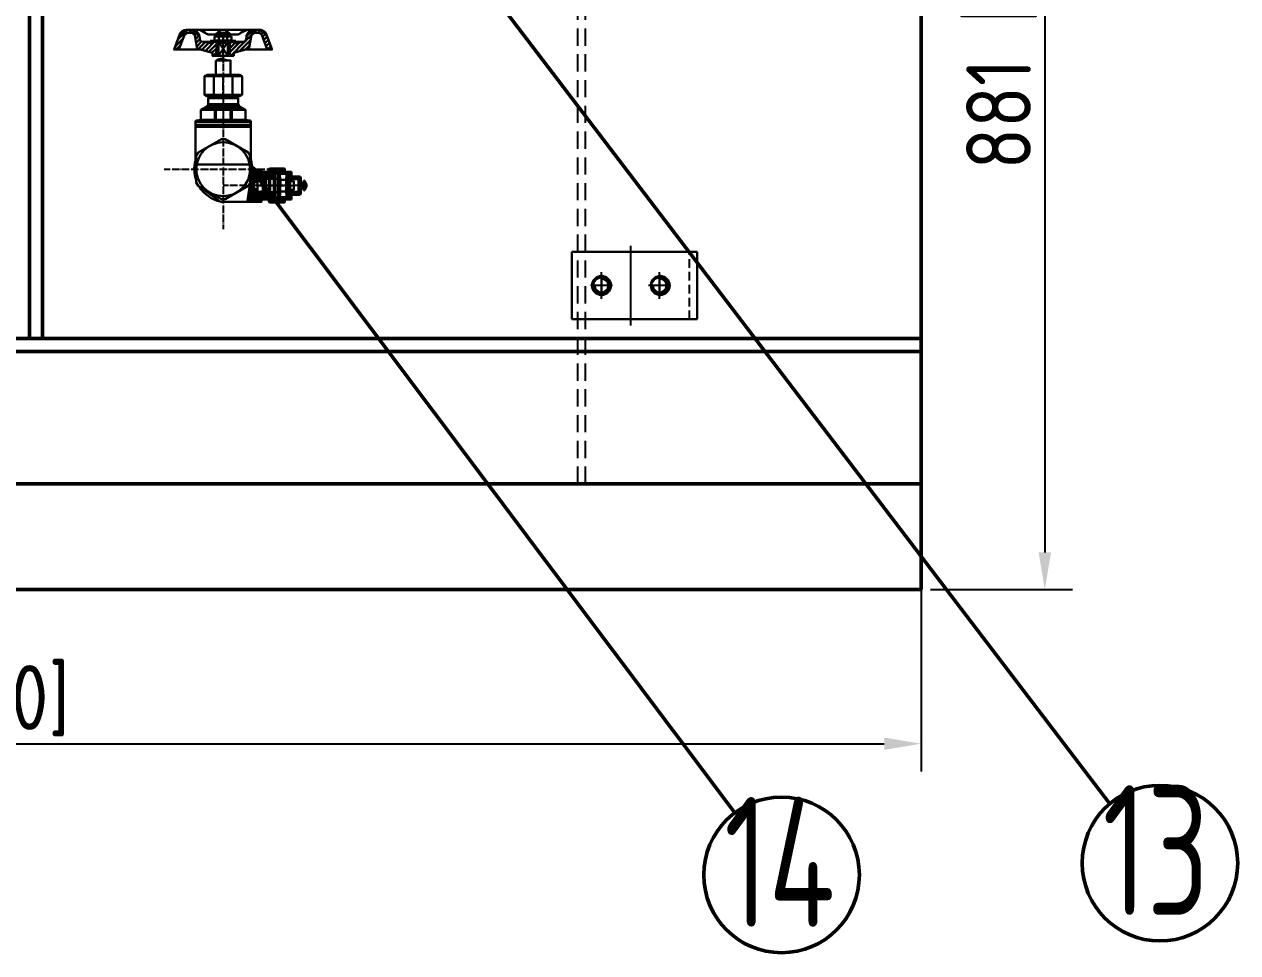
# Model space of a CAD drawing. Header units: millimetres. Extents: x 261789 to 272313, y -191856 to -185409.
# Drawn here: x 264258 to 265176, y -188272 to -187570 of the extents above; entities that cross this region are included whole.
import ezdxf

# ---------------------------------------------------------------- set-up
doc = ezdxf.new("R2010")
doc.units = ezdxf.units.MM
doc.header["$LTSCALE"] = 13
for name, pattern in [('CENTERX2', [101.6, 63.5, -12.7, 12.7, -12.7]), ('DASHED', [0.75, 0.5, -0.25]), ('HIDDEN', [9.525, 6.35, -3.175])]:
    doc.linetypes.add(name, pattern=pattern)
for name, color, linetype in [('1', 4, 'Continuous'), ('2', 3, 'Continuous'), ('4', 2, 'HIDDEN'), ('4虚线层', 6, 'DASHED'), ('粗实线', 4, 'Continuous')]:
    doc.layers.add(name, color=color, linetype=linetype)
doc.layers.add('2细实线', color=3, linetype='Continuous', lineweight=20)
doc.layers.add('标注、文本', color=3, linetype='Continuous', lineweight=25)
doc.styles.add('pdm', font='gbenor.shx', dxfattribs={"width": 0.8, "bigfont": 'gbhzfs.shx'})
doc.styles.get("Standard").update_dxf_attribs({"font": 'gbenor.shx', "bigfont": 'gbcbig.shx'})
doc.dimstyles.new('英寸 1-10', dxfattribs={"dimscale": 14, "dimtxt": 3.5, "dimasz": 2, "dimexe": 1.5, "dimexo": 0.5, "dimgap": 0.5, "dimtad": 1, "dimtoh": 1, "dimdec": 1, "dimdsep": 46, "dimtxsty": 'Standard', "dimcen": 2.5, "dimclrd": 3, "dimclre": 3, "dimclrt": 3, "dimadec": 0, "dimazin": 2, "dimtfac": 1, "dimtdec": 1, "dimtmove": 0, "dimatfit": 2, "dimfxl": 1, "dimarcsym": 0})

# ---------------------------------------------------------------- blocks, each defined once
blk = doc.blocks.new('*D38')
at = {"layer": '2细实线', "color": 3, "linetype": 'ByBlock', "lineweight": -2}
for p, q in [((264936.78, -187924.47), (264936.78, -188135.18)), ((263386.78, -187987.41), (263386.78, -188135.18)), ((263414.78, -188114.18), (264908.78, -188114.18))]:
    blk.add_line(p, q, dxfattribs=at)
at = {"layer": '2细实线', "color": 3, "linetype": 'ByBlock'}
for points in [[(263414.78, -188109.51), (263414.78, -188118.85), (263386.78, -188114.18)], [(264908.78, -188109.51), (264908.78, -188118.85), (264936.78, -188114.18)]]:
    blk.add_solid(points, dxfattribs=at)
at = {"layer": 'Defpoints', "color": 0, "linetype": 'ByBlock'}
for p in [(264936.78, -187917.47), (263386.78, -187980.41), (264936.78, -188114.18)]:
    blk.add_point(p, dxfattribs=at)
at = {"layer": '2细实线', "color": 3, "linetype": 'ByBlock', "insert": (264161.78, -188081.66), "char_height": 49, "attachment_point": 5}
blk.add_mtext('1550 [61.0]', dxfattribs=at)
blk = doc.blocks.new('*D64')
at = {"layer": '2细实线', "color": 3, "linetype": 'ByBlock', "lineweight": -2}
for p, q in [((264704.19, -187116.47), (265051.35, -187116.47)), ((265030.35, -187144.47), (265030.35, -187969.47)), ((264943.78, -187997.47), (265051.35, -187997.47))]:
    blk.add_line(p, q, dxfattribs=at)
at = {"layer": '2细实线', "color": 3, "linetype": 'ByBlock'}
for points in [[(265025.69, -187144.47), (265035.02, -187144.47), (265030.35, -187116.47)], [(265025.69, -187969.47), (265035.02, -187969.47), (265030.35, -187997.47)]]:
    blk.add_solid(points, dxfattribs=at)
at = {"layer": 'Defpoints', "color": 0, "linetype": 'ByBlock'}
for p in [(264697.19, -187116.47), (264936.78, -187997.47), (265030.35, -187997.47)]:
    blk.add_point(p, dxfattribs=at)
at = {"layer": '2细实线', "color": 3, "linetype": 'ByBlock', "insert": (264997.83, -187556.97), "char_height": 49, "attachment_point": 5, "rotation": 90}
blk.add_mtext('881 [34.7]', dxfattribs=at)

msp = doc.modelspace()

# ---------------------------------------------------------------- linework, layer by layer
at = {"layer": '1', "color": 1, "linetype": 'CENTERX2', "lineweight": -3, "ltscale": 0.1}
for p, q in [((264408.463, -187581.614), (264408.463, -187578.518)), ((264408.463, -187578.518), (264408.463, -187584.793)), ((264408.463, -187582.415), (264408.463, -187582.305)), ((264408.463, -187588.773), (264408.463, -187583.134)), ((264408.463, -187585.484), (264408.463, -187585.622)), ((264408.463, -187586.313), (264408.463, -187591.952)), ((264408.463, -187589.603), (264408.463, -187589.464)), ((264408.463, -187595.933), (264408.463, -187590.294)), ((264408.463, -187592.671), (264408.463, -187592.781)), ((264408.463, -187593.473), (264408.463, -187599.112)), ((264408.463, -187593.777), (264408.463, -187598.144)), ((264408.463, -187596.762), (264408.463, -187596.651)), ((264408.463, -187598.835), (264408.463, -187598.946)), ((264408.463, -187599.665), (264408.463, -187605.304)), ((264408.463, -187605.995), (264408.463, -187606.133)), ((264408.463, -187606.824), (264408.463, -187611.192)), ((264408.463, -187612.38), (264408.463, -187607.322)), ((264408.463, -187611.441), (264408.463, -187614.343)), ((264408.463, -187613.21), (264408.463, -187613.071)), ((264408.463, -187619.54), (264408.463, -187613.901)), ((264408.463, -187615.062), (264408.463, -187615.172)), ((264408.463, -187615.863), (264408.463, -187621.53)), ((264408.463, -187620.369), (264408.463, -187620.259)), ((264408.463, -187626.147), (264408.463, -187621.088)), ((264408.463, -187622.221), (264408.463, -187622.332)), ((264408.463, -187623.051), (264408.463, -187628.69)), ((264408.464, -187622.995), (264408.464, -187626.478)), ((264408.463, -187629.381), (264408.463, -187629.519)), ((264408.463, -187630.21), (264408.463, -187635.849)), ((264408.464, -187627.169), (264408.464, -187627.308)), ((264408.464, -187627.999), (264408.464, -187633.638)), ((264408.464, -187634.357), (264408.464, -187634.467)), ((264408.463, -187636.568), (264408.463, -187636.679)), ((264408.463, -187637.37), (264408.463, -187643.037)), ((264408.464, -187635.158), (264408.464, -187640.825)), ((264408.464, -187641.516), (264408.464, -187641.627)), ((264408.464, -187642.345), (264408.464, -187647.985)), ((264408.463, -187643.728), (264408.463, -187643.838)), ((264408.463, -187644.557), (264408.463, -187647.459)), ((264408.464, -187648.676), (264408.464, -187648.814)), ((264408.464, -187649.505), (264408.464, -187655.144)), ((264408.464, -187655.863), (264408.464, -187655.974)), ((264408.464, -187656.665), (264408.464, -187662.331)), ((264408.464, -187663.022), (264408.464, -187663.133)), ((264408.464, -187663.852), (264408.464, -187669.491)), ((264408.464, -187670.182), (264408.464, -187670.32)), ((264408.464, -187671.011), (264408.464, -187676.651)), ((264363.765, -187679.47), (264368.271, -187679.47)), ((264368.962, -187679.47), (264369.072, -187679.47)), ((264369.791, -187679.47), (264375.43, -187679.47)), ((264376.149, -187679.47), (264376.26, -187679.47)), ((264376.951, -187679.47), (264382.59, -187679.47)), ((264383.309, -187679.47), (264383.419, -187679.47)), ((264384.138, -187679.47), (264389.777, -187679.47)), ((264390.468, -187679.47), (264390.579, -187679.47)), ((264391.297, -187679.47), (264396.937, -187679.47)), ((264397.655, -187679.47), (264397.766, -187679.47)), ((264398.457, -187679.47), (264404.096, -187679.47)), ((264404.815, -187679.47), (264404.926, -187679.47)), ((264405.644, -187679.47), (264411.283, -187679.47)), ((264408.464, -187677.369), (264408.464, -187677.48)), ((264408.464, -187678.171), (264408.464, -187683.838)), ((264411.974, -187679.47), (264412.085, -187679.47)), ((264412.804, -187679.47), (264418.443, -187679.47)), ((264419.162, -187679.47), (264419.272, -187679.47)), ((264419.963, -187679.47), (264425.603, -187679.47)), ((264426.321, -187679.47), (264426.432, -187679.47)), ((264427.151, -187679.47), (264432.79, -187679.47)), ((264433.066, -187679.47), (264437.433, -187679.47)), ((264433.481, -187679.47), (264433.591, -187679.47)), ((264434.31, -187679.47), (264439.949, -187679.47)), ((264440.668, -187679.47), (264440.779, -187679.47)), ((264441.47, -187679.47), (264447.109, -187679.47)), ((264447.828, -187679.47), (264447.938, -187679.47)), ((264448.657, -187679.47), (264453.163, -187679.47)), ((264408.464, -187684.529), (264408.464, -187684.639)), ((264408.464, -187685.358), (264408.464, -187690.997)), ((264408.464, -187691.688), (264408.464, -187691.827)), ((264412.085, -187691.827), (264408.464, -187691.827)), ((264408.464, -187692.518), (264408.464, -187698.157)), ((264412.914, -187691.827), (264412.804, -187691.827)), ((264419.272, -187691.827), (264413.633, -187691.827)), ((264420.074, -187691.827), (264419.963, -187691.827)), ((264426.432, -187691.827), (264420.793, -187691.827)), ((264427.261, -187691.827), (264427.123, -187691.827)), ((264433.591, -187691.827), (264427.952, -187691.827)), ((264433.867, -187691.827), (264440.253, -187691.827)), ((264434.421, -187691.827), (264434.31, -187691.827)), ((264440.779, -187691.827), (264435.139, -187691.827)), ((264440.972, -187691.827), (264441.082, -187691.827)), ((264441.58, -187691.827), (264441.47, -187691.827)), ((264445.45, -187691.827), (264441.663, -187691.827)), ((264441.773, -187691.827), (264447.412, -187691.827)), ((264447.938, -187691.827), (264442.299, -187691.827)), ((264446.28, -187691.827), (264446.169, -187691.827)), ((264452.637, -187691.827), (264446.998, -187691.827)), ((264448.131, -187691.827), (264448.242, -187691.827)), ((264448.767, -187691.827), (264448.629, -187691.827)), ((264448.96, -187691.827), (264454.6, -187691.827)), ((264453.107, -187691.827), (264449.458, -187691.827)), ((264453.467, -187691.827), (264453.329, -187691.827)), ((264459.797, -187691.827), (264454.158, -187691.827)), ((264455.291, -187691.827), (264455.429, -187691.827)), ((264456.12, -187691.827), (264462.506, -187691.827)), ((264460.626, -187691.827), (264460.516, -187691.827)), ((264466.957, -187691.827), (264461.317, -187691.827)), ((264467.786, -187691.827), (264467.675, -187691.827)), ((264472.292, -187691.827), (264468.505, -187691.827)), ((264408.464, -187698.876), (264408.464, -187698.986)), ((264408.464, -187699.677), (264408.464, -187705.344)), ((264408.464, -187706.035), (264408.464, -187706.146)), ((264408.464, -187706.864), (264408.464, -187712.504)), ((264436.964, -187700.368), (264436.964, -187703.63)), ((264436.964, -187704.321), (264436.964, -187704.432)), ((264408.464, -187713.195), (264408.464, -187713.333)), ((264408.464, -187714.024), (264408.464, -187719.663)), ((264408.464, -187720.382), (264408.464, -187720.492)), ((264408.464, -187721.211), (264408.464, -187724.694)), ((264716.778, -187737.333), (264716.778, -187797.608)), ((264694.778, -187777.478), (264694.778, -187757.462)), ((264738.778, -187777.478), (264738.778, -187757.462))]:
    msp.add_line(p, q, dxfattribs=at)
at = {"layer": '1'}
for centre in [(264694.778, -187767.47), (264738.778, -187767.47)]:
    msp.add_circle(centre, 6, dxfattribs=at)
at = {"layer": '2'}
for centre in [(264694.778, -187767.47), (264738.778, -187767.47)]:
    msp.add_arc(centre, 5.1, 180, 90, dxfattribs=at)
at = {"layer": '4'}
for p, q in [((264694.778, -187759.17), (264694.778, -187775.77)), ((264738.778, -187759.17), (264738.778, -187775.77)), ((264703.078, -187767.47), (264686.478, -187767.47)), ((264747.078, -187767.47), (264730.478, -187767.47))]:
    msp.add_line(p, q, dxfattribs=at)
at = {"layer": '4虚线层', "ltscale": 2}
for p, q in [((264676.778, -187917.47), (264676.778, -186367.47)), ((264682.778, -187917.47), (264682.778, -186367.47))]:
    msp.add_line(p, q, dxfattribs=at)
at = {"layer": '4虚线层'}
msp.add_line((264761.278, -187792.97), (264761.278, -187741.97), dxfattribs=at)
at = {"layer": '标注、文本', "color": 4, "lineweight": 30}
for p, q in [((264375.375, -187577.716), (264371.283, -187588.939)), ((264381.401, -187573.901), (264374.103, -187581.199)), ((264379.051, -187577.744), (264374.96, -187588.939)), ((264380.793, -187573.901), (264391.297, -187573.901)), ((264381.235, -187576.223), (264384.58, -187576.223)), ((264384.663, -187573.901), (264382.341, -187576.223)), ((264387.344, -187574.509), (264385.464, -187576.389)), ((264389.196, -187575.919), (264386.874, -187578.241)), ((264386.874, -187578.131), (264388.505, -187587.446)), ((264390.33, -187578.048), (264387.372, -187581.006)), ((264390.495, -187578.684), (264391.076, -187581.945)), ((264391.297, -187573.901), (264426.459, -187573.901)), ((264402.52, -187577.384), (264396.826, -187577.384)), ((264401.967, -187579.043), (264401.967, -187581.89)), ((264413.163, -187578.628), (264403.571, -187578.628)), ((264405.975, -187576.223), (264404.814, -187577.357)), ((264404.814, -187577.357), (264411.781, -187577.357)), ((264404.814, -187577.357), (264404.814, -187578.628)), ((264405.174, -187579.043), (264405.174, -187581.89)), ((264405.754, -187576.444), (264405.754, -187578.628)), ((264405.975, -187576.223), (264410.62, -187576.223)), ((264407.026, -187573.901), (264408.325, -187573.901)), ((264407.026, -187573.901), (264409.624, -187573.901)), ((264409.624, -187573.901), (264408.325, -187573.901)), ((264410.62, -187576.223), (264411.781, -187577.357)), ((264410.841, -187576.444), (264410.841, -187578.628)), ((264411.559, -187579.043), (264411.559, -187581.89)), ((264411.781, -187577.357), (264411.781, -187578.628)), ((264414.103, -187577.384), (264419.797, -187577.384)), ((264414.766, -187579.043), (264414.766, -187581.89)), ((264429.859, -187577.827), (264425.519, -187582.167)), ((264426.21, -187578.324), (264425.574, -187581.945)), ((264430.301, -187574.122), (264426.265, -187578.131)), ((264435.83, -187573.901), (264426.459, -187573.901)), ((264429.776, -187578.131), (264428.145, -187587.446)), ((264433.784, -187573.901), (264431.352, -187576.334)), ((264436.936, -187574.012), (264434.752, -187576.223)), ((264439.23, -187575.007), (264437.185, -187577.053)), ((264437.599, -187577.744), (264441.663, -187588.939)), ((264440.806, -187576.721), (264438.18, -187579.347)), ((264441.746, -187579.015), (264439.037, -187581.724)), ((264441.276, -187577.716), (264445.367, -187588.939)), ((264378.028, -187580.536), (264372.223, -187586.341)), ((264376.149, -187585.677), (264372.887, -187588.939)), ((264390.855, -187580.812), (264387.869, -187583.797)), ((264392.071, -187582.885), (264388.367, -187586.589)), ((264389.334, -187588.359), (264400.226, -187591.261)), ((264394.835, -187583.383), (264389.749, -187588.469)), ((264392.016, -187582.885), (264400.226, -187584.323)), ((264397.627, -187583.853), (264392.347, -187589.16)), ((264393.591, -187583.162), (264423.004, -187583.162)), ((264401.608, -187583.162), (264394.918, -187589.851)), ((264403.266, -187584.765), (264397.489, -187590.542)), ((264398.65, -187582.332), (264403.571, -187582.332)), ((264398.65, -187582.332), (264398.65, -187583.162)), ((264403.239, -187588.082), (264400.088, -187591.233)), ((264400.226, -187583.162), (264400.226, -187584.323)), ((264403.764, -187583.051), (264402.879, -187583.908)), ((264402.879, -187583.908), (264414.047, -187583.908)), ((264403.266, -187583.162), (264403.184, -187593.583)), ((264404.759, -187583.162), (264403.322, -187584.516)), ((264413.163, -187582.332), (264403.571, -187582.332)), ((264404.759, -187583.162), (264411.836, -187583.162)), ((264411.863, -187583.162), (264404.759, -187583.162)), ((264404.759, -187583.162), (264404.759, -187593.583)), ((264411.836, -187583.162), (264404.759, -187593.583)), ((264404.759, -187583.162), (264411.863, -187593.583)), ((264405.754, -187582.028), (264405.754, -187582.332)), ((264411.836, -187583.162), (264413.273, -187584.516)), ((264411.863, -187583.162), (264411.863, -187593.583)), ((264417.973, -187582.332), (264413.08, -187582.332)), ((264413.273, -187584.516), (264413.273, -187593.583)), ((264413.356, -187583.162), (264413.467, -187593.583)), ((264414.711, -187583.162), (264413.384, -187584.489)), ((264416.894, -187584.24), (264413.411, -187587.723)), ((264420.875, -187583.549), (264413.439, -187590.985)), ((264424.883, -187582.802), (264414.103, -187593.583)), ((264424.635, -187582.885), (264416.425, -187584.323)), ((264416.425, -187583.162), (264416.425, -187584.323)), ((264427.288, -187588.359), (264416.425, -187591.261)), ((264427.288, -187588.359), (264416.425, -187591.261)), ((264417.973, -187582.332), (264417.973, -187583.162)), ((264429.113, -187581.835), (264420.875, -187590.072)), ((264428.422, -187585.815), (264425.353, -187588.884)), ((264429.417, -187580.093), (264428.145, -187587.446)), ((264442.63, -187581.42), (264439.921, -187584.129)), ((264443.515, -187583.825), (264440.806, -187586.534)), ((264444.372, -187586.23), (264441.663, -187588.939)), ((264371.283, -187588.939), (264391.573, -187588.939)), ((264400.226, -187591.261), (264400.226, -187593.583)), ((264400.226, -187593.583), (264403.322, -187593.583)), ((264403.211, -187591.372), (264401, -187593.583)), ((264413.273, -187593.583), (264416.425, -187593.583)), ((264414.047, -187597.011), (264414.047, -187608.068)), ((264416.425, -187591.261), (264416.425, -187593.583)), ((264425.077, -187588.939), (264445.367, -187588.939)), ((264445.256, -187588.635), (264444.925, -187588.939)), ((264396.107, -187608.068), (264420.82, -187608.068)), ((264401.332, -187609.174), (264401.332, -187623.106)), ((264415.596, -187609.174), (264415.596, -187623.106)), ((264394.2, -187623.106), (264396.107, -187624.212)), ((264396.107, -187624.212), (264397.821, -187624.212)), ((264398.014, -187624.847), (264397.047, -187625.787)), ((264397.821, -187624.212), (264419.106, -187624.212)), ((264398.014, -187624.212), (264398.014, -187624.847)), ((264398.014, -187624.847), (264398.761, -187624.847)), ((264398.761, -187624.212), (264398.761, -187624.847)), ((264418.138, -187624.212), (264418.138, -187624.847)), ((264418.138, -187624.847), (264418.912, -187624.847)), ((264418.912, -187624.212), (264418.912, -187624.847)), ((264418.912, -187624.847), (264419.852, -187625.787)), ((264419.106, -187624.212), (264420.82, -187624.212)), ((264422.728, -187623.106), (264420.82, -187624.212)), ((264396.107, -187631.979), (264420.82, -187631.979)), ((264396.798, -187633.223), (264420.102, -187633.223)), ((264397.047, -187625.787), (264397.047, -187630.321)), ((264397.047, -187625.787), (264419.853, -187625.787)), ((264397.047, -187630.321), (264419.853, -187630.321)), ((264419.852, -187625.787), (264419.852, -187630.321)), ((264387.565, -187643.506), (264387.565, -187645.967)), ((264388.036, -187643.506), (264428.892, -187643.506)), ((264391.601, -187642.18), (264388.394, -187642.539)), ((264391.602, -187642.18), (264425.326, -187642.18)), ((264402.023, -187634.578), (264402.023, -187642.18)), ((264402.023, -187634.578), (264402.963, -187634.578)), ((264402.963, -187634.578), (264402.963, -187642.18)), ((264413.965, -187634.578), (264413.965, -187642.18)), ((264413.965, -187634.578), (264414.905, -187634.578)), ((264425.326, -187642.18), (264428.505, -187642.539)), ((264429.362, -187643.506), (264429.362, -187645.967)), ((264387.565, -187645.967), (264390.689, -187645.967)), ((264387.566, -187645.967), (264429.362, -187645.967)), ((264387.566, -187645.967), (264387.566, -187647.404)), ((264387.566, -187647.404), (264387.566, -187671.758)), ((264387.566, -187647.404), (264429.362, -187647.404)), ((264390.689, -187645.967), (264426.238, -187645.967)), ((264426.238, -187645.967), (264429.362, -187645.967)), ((264429.362, -187645.967), (264429.362, -187647.404)), ((264429.362, -187647.404), (264429.362, -187671.758)), ((264407.026, -187656.72), (264389.473, -187666.837)), ((264427.455, -187666.837), (264409.901, -187656.72)), ((264388.035, -187669.325), (264388.035, -187689.587)), ((264388.339, -187675.904), (264428.56, -187675.904)), ((264436.19, -187679.47), (264429.721, -187685.911)), ((264434.061, -187679.47), (264429.832, -187683.7)), ((264431.905, -187679.47), (264430.136, -187681.239)), ((264437.433, -187679.47), (264437.433, -187682.124)), ((264443.322, -187679.249), (264445.45, -187681.377)), ((264454.793, -187679), (264443.57, -187679)), ((264445.201, -187679), (264447.579, -187681.377)), ((264447.33, -187679), (264449.237, -187680.908)), ((264449.458, -187679), (264453.494, -187683.036)), ((264451.615, -187679), (264455.651, -187683.036)), ((264453.743, -187679), (264454.987, -187680.244)), ((264454.793, -187679), (264454.987, -187679.194)), ((264454.987, -187679.194), (264454.987, -187681.184)), ((264437.434, -187680.355), (264429.804, -187687.984)), ((264431.739, -187688.178), (264429.915, -187690.002)), ((264431.739, -187686.823), (264446.943, -187686.823)), ((264431.739, -187686.823), (264431.739, -187689.919)), ((264433.094, -187686.823), (264431.739, -187688.178)), ((264431.739, -187688.039), (264433.177, -187689.477)), ((264433.619, -187686.961), (264431.85, -187688.703)), ((264431.877, -187687.542), (264433.674, -187689.339)), ((264431.933, -187688.869), (264432.347, -187689.283)), ((264433.978, -187687.21), (264432.099, -187689.09)), ((264432.154, -187687.183), (264434.034, -187689.062)), ((264434.255, -187687.57), (264432.486, -187689.366)), ((264432.569, -187686.934), (264434.282, -187688.675)), ((264434.393, -187688.095), (264432.983, -187689.477)), ((264437.793, -187682.124), (264433.094, -187686.823)), ((264433.094, -187686.823), (264434.393, -187688.122)), ((264434.393, -187686.823), (264434.393, -187696.802)), ((264434.393, -187686.823), (264439.148, -187687.791)), ((264434.393, -187688.15), (264434.393, -187695.475)), ((264439.922, -187682.124), (264435.222, -187686.823)), ((264442.05, -187682.124), (264437.351, -187686.823)), ((264437.433, -187681.377), (264446.943, -187681.377)), ((264437.433, -187682.124), (264447.689, -187682.124)), ((264438.539, -187681.377), (264437.793, -187682.124)), ((264438.374, -187686.104), (264447.634, -187686.104)), ((264438.374, -187686.104), (264438.374, -187697.521)), ((264440.198, -187686.104), (264439.479, -187686.823)), ((264440.668, -187681.377), (264439.922, -187682.124)), ((264440.087, -187686.823), (264447.551, -187686.823)), ((264444.179, -187682.124), (264440.198, -187686.104)), ((264440.806, -187686.104), (264446.832, -187686.104)), ((264440.806, -187686.104), (264440.806, -187697.521)), ((264442.327, -187686.104), (264441.608, -187686.823)), ((264442.824, -187681.377), (264442.05, -187682.124)), ((264446.307, -187682.124), (264442.327, -187686.104)), ((264443.1, -187681.184), (264443.1, -187702.469)), ((264443.101, -187681.156), (264443.322, -187681.377)), ((264443.294, -187681.377), (264447.855, -187681.377)), ((264443.322, -187681.377), (264444.068, -187682.124)), ((264444.455, -187686.104), (264443.736, -187686.823)), ((264444.04, -187682.124), (264444.04, -187701.502)), ((264444.953, -187681.377), (264444.179, -187682.124)), ((264447.883, -187682.704), (264444.455, -187686.104)), ((264445.45, -187681.377), (264446.197, -187682.124)), ((264446.584, -187686.104), (264445.893, -187686.823)), ((264446.998, -187681.433), (264446.307, -187682.124)), ((264447.883, -187684.833), (264446.584, -187686.104)), ((264446.832, -187686.104), (264447.551, -187686.823)), ((264446.832, -187686.104), (264446.832, -187697.521)), ((264446.943, -187681.377), (264447.882, -187682.317)), ((264447.883, -187685.883), (264446.943, -187686.823)), ((264446.943, -187686.823), (264446.943, -187696.802)), ((264447.551, -187686.823), (264451.007, -187686.823)), ((264447.551, -187686.823), (264447.551, -187696.802)), ((264447.579, -187681.377), (264447.855, -187681.626)), ((264447.855, -187680.908), (264447.855, -187702.746)), ((264447.855, -187680.908), (264449.762, -187680.908)), ((264447.855, -187681.682), (264448.96, -187682.787)), ((264449.016, -187680.908), (264447.882, -187682.041)), ((264448.573, -187680.935), (264447.882, -187681.626)), ((264447.883, -187682.317), (264447.883, -187685.883)), ((264447.883, -187685.883), (264447.883, -187697.742)), ((264447.91, -187682.151), (264448.491, -187682.732)), ((264447.965, -187681.377), (264449.265, -187682.677)), ((264449.292, -187681.046), (264447.993, -187682.345)), ((264448.159, -187681.129), (264449.513, -187682.483)), ((264449.541, -187681.239), (264448.186, -187682.566)), ((264448.435, -187680.963), (264449.679, -187682.207)), ((264449.679, -187681.516), (264448.463, -187682.732)), ((264448.767, -187680.908), (264449.762, -187681.875)), ((264449.762, -187681.875), (264448.822, -187682.787)), ((264449.762, -187680.908), (264449.762, -187702.746)), ((264458.304, -187683.036), (264449.762, -187683.036)), ((264449.763, -187681.405), (264451.366, -187683.036)), ((264451.698, -187683.036), (264451.007, -187684.225)), ((264451.007, -187684.225), (264451.007, -187699.428)), ((264456.038, -187683.036), (264451.698, -187683.036)), ((264456.038, -187687.431), (264451.698, -187687.431)), ((264454.987, -187681.184), (264455.152, -187681.377)), ((264460.018, -187681.377), (264455.152, -187681.377)), ((264456.038, -187683.036), (264456.701, -187684.225)), ((264456.12, -187681.377), (264457.779, -187683.036)), ((264456.701, -187684.225), (264456.701, -187699.428)), ((264459.078, -187688.482), (264456.701, -187688.482)), ((264458.249, -187681.377), (264460.212, -187683.313)), ((264458.304, -187683.036), (264458.304, -187687.072)), ((264458.304, -187683.036), (264458.304, -187700.617)), ((264458.304, -187683.561), (264461.815, -187687.072)), ((264458.304, -187685.69), (264459.686, -187687.072)), ((264465.436, -187687.072), (264458.304, -187687.072)), ((264459.576, -187688.012), (264459.078, -187688.482)), ((264459.078, -187688.482), (264459.078, -187695.144)), ((264459.078, -187688.482), (264461.926, -187688.482)), ((264459.576, -187688.012), (264461.456, -187688.012)), ((264460.018, -187681.377), (264460.211, -187681.571)), ((264460.211, -187681.571), (264460.211, -187684.75)), ((264460.211, -187684.75), (264460.377, -187684.943)), ((264466.763, -187684.943), (264460.377, -187684.943)), ((264461.456, -187688.012), (264461.926, -187688.482)), ((264461.815, -187684.943), (264463.943, -187687.072)), ((264461.926, -187688.482), (264461.926, -187695.144)), ((264463.943, -187684.943), (264467.316, -187688.316)), ((264465.436, -187687.072), (264465.436, -187696.554)), ((264465.436, -187688.537), (264468.698, -187691.827)), ((264466.072, -187684.943), (264467.316, -187686.187)), ((264466.763, -187684.943), (264467.316, -187685.883)), ((264467.315, -187685.883), (264467.315, -187689.67)), ((264469.416, -187688.012), (264469.416, -187689.67)), ((264469.887, -187688.012), (264469.417, -187688.012)), ((264469.417, -187688.261), (264470.661, -187689.532)), ((264469.887, -187688.012), (264471.601, -187691.329)), ((264389.473, -187692.103), (264407.026, -187702.22)), ((264433.785, -187696.802), (264426.404, -187704.155)), ((264431.739, -187696.719), (264428.422, -187700.037)), ((264435.913, -187696.802), (264428.533, -187704.155)), ((264431.739, -187694.591), (264429.555, -187696.775)), ((264431.269, -187690.389), (264429.915, -187690.389)), ((264430.938, -187693.236), (264429.942, -187694.259)), ((264431.269, -187693.236), (264429.97, -187693.236)), ((264438.042, -187696.802), (264430.689, -187704.155)), ((264431.269, -187690.389), (264431.269, -187693.236)), ((264431.739, -187689.919), (264431.739, -187693.706)), ((264431.739, -187693.706), (264431.739, -187696.802)), ((264431.739, -187696.802), (264446.943, -187696.802)), ((264432.79, -187694.176), (264431.767, -187695.199)), ((264433.398, -187694.176), (264431.767, -187695.807)), ((264431.767, -187695.724), (264432.817, -187696.775)), ((264431.795, -187695.116), (264433.426, -187696.747)), ((264433.84, -187694.397), (264431.988, -187696.249)), ((264431.988, -187694.674), (264433.84, -187696.554)), ((264434.144, -187694.729), (264432.292, -187696.581)), ((264432.32, -187694.37), (264434.172, -187696.222)), ((264434.365, -187695.171), (264432.734, -187696.775)), ((264432.762, -187694.176), (264434.365, -187695.78)), ((264439.452, -187697.521), (264432.817, -187704.155)), ((264434.338, -187695.807), (264433.398, -187696.775)), ((264433.426, -187694.204), (264434.338, -187695.116)), ((264439.148, -187695.862), (264434.393, -187696.802)), ((264441.58, -187697.521), (264437.6, -187701.502)), ((264438.374, -187697.521), (264447.634, -187697.521)), ((264440.17, -187696.802), (264439.452, -187697.521)), ((264443.736, -187697.521), (264439.728, -187701.502)), ((264440.087, -187696.802), (264447.551, -187696.802)), ((264440.806, -187697.521), (264446.832, -187697.521)), ((264442.299, -187696.802), (264441.58, -187697.521)), ((264445.865, -187697.521), (264441.857, -187701.502)), ((264444.427, -187696.802), (264443.736, -187697.521)), ((264447.828, -187697.687), (264444.013, -187701.502)), ((264446.584, -187696.802), (264445.865, -187697.521)), ((264447.551, -187696.802), (264446.832, -187697.521)), ((264446.943, -187696.802), (264447.883, -187697.742)), ((264447.551, -187696.802), (264451.007, -187696.802)), ((264447.883, -187697.742), (264447.883, -187701.308)), ((264459.078, -187695.144), (264456.701, -187695.144)), ((264465.436, -187696.554), (264458.304, -187696.554)), ((264458.304, -187698.489), (264460.212, -187700.396)), ((264458.525, -187696.554), (264460.654, -187698.71)), ((264459.078, -187695.144), (264459.576, -187695.614)), ((264459.078, -187695.144), (264461.926, -187695.144)), ((264459.576, -187695.614), (264461.456, -187695.614)), ((264460.654, -187696.554), (264462.782, -187698.71)), ((264461.926, -187695.144), (264461.456, -187695.614)), ((264462.782, -187696.554), (264464.911, -187698.71)), ((264464.911, -187696.554), (264466.874, -187698.544)), ((264465.436, -187690.693), (264466.57, -187691.827)), ((264465.436, -187692.822), (264467.316, -187694.701)), ((264465.436, -187694.95), (264467.316, -187696.858)), ((264466.57, -187691.827), (264468.698, -187693.955)), ((264467.316, -187697.742), (264466.763, -187698.71)), ((264467.315, -187693.955), (264467.315, -187697.742)), ((264469.417, -187689.67), (264467.316, -187689.67)), ((264469.417, -187693.955), (264467.316, -187693.955)), ((264468.698, -187689.67), (264470.827, -187691.827)), ((264468.698, -187691.827), (264470.771, -187693.9)), ((264469.416, -187693.955), (264469.416, -187695.614)), ((264469.417, -187694.674), (264470.053, -187695.31)), ((264469.417, -187695.614), (264469.887, -187695.614)), ((264471.601, -187692.296), (264469.887, -187695.614)), ((264470.827, -187691.827), (264471.49, -187692.49)), ((264471.601, -187691.329), (264471.601, -187692.296)), ((264408.463, -187704.155), (264437.433, -187704.155)), ((264437.434, -187701.667), (264434.946, -187704.155)), ((264437.434, -187703.824), (264437.074, -187704.155)), ((264437.433, -187701.502), (264447.689, -187701.502)), ((264437.433, -187701.502), (264437.433, -187704.155)), ((264437.433, -187702.276), (264446.943, -187702.276)), ((264437.6, -187701.502), (264437.434, -187701.667)), ((264439.728, -187701.502), (264438.982, -187702.276)), ((264441.857, -187701.502), (264441.11, -187702.276)), ((264444.04, -187701.502), (264443.1, -187702.469)), ((264443.1, -187702.469), (264443.1, -187704.155)), ((264443.1, -187704.155), (264443.57, -187704.653)), ((264443.101, -187702.469), (264445.257, -187704.653)), ((264444.013, -187701.502), (264443.239, -187702.276)), ((264443.294, -187702.276), (264447.855, -187702.276)), ((264454.793, -187704.653), (264443.57, -187704.653)), ((264444.04, -187701.502), (264447.855, -187701.502)), ((264444.262, -187701.502), (264445.008, -187702.276)), ((264445.008, -187702.276), (264447.385, -187704.653)), ((264446.141, -187701.502), (264445.367, -187702.276)), ((264447.883, -187699.76), (264446.141, -187701.502)), ((264446.39, -187701.502), (264447.164, -187702.276)), ((264447.882, -187701.308), (264446.943, -187702.276)), ((264447.164, -187702.276), (264449.514, -187704.653)), ((264448.684, -187700.838), (264447.855, -187701.695)), ((264447.855, -187701.723), (264448.878, -187702.746)), ((264447.855, -187702.746), (264449.762, -187702.746)), ((264449.071, -187700.893), (264447.882, -187702.082)), ((264447.938, -187701.391), (264449.209, -187702.663)), ((264447.993, -187702.303), (264448.297, -187702.607)), ((264449.375, -187701.032), (264448.048, -187702.359)), ((264448.104, -187701.142), (264449.458, -187702.469)), ((264449.569, -187701.253), (264448.242, -187702.58)), ((264448.352, -187700.949), (264449.652, -187702.22)), ((264449.707, -187701.529), (264448.546, -187702.718)), ((264448.684, -187700.838), (264449.734, -187701.916)), ((264449.734, -187701.944), (264448.933, -187702.718)), ((264449.182, -187700.921), (264449.679, -187701.419)), ((264458.304, -187700.617), (264449.762, -187700.617)), ((264449.763, -187700.617), (264453.798, -187704.653)), ((264449.763, -187702.746), (264451.67, -187704.653)), ((264451.007, -187699.428), (264451.698, -187700.589)), ((264451.891, -187700.617), (264454.987, -187703.685)), ((264454.02, -187700.617), (264455.678, -187702.276)), ((264454.987, -187704.459), (264454.793, -187704.653)), ((264455.152, -187702.276), (264454.987, -187702.469)), ((264454.987, -187702.469), (264454.987, -187704.459)), ((264460.018, -187702.276), (264455.152, -187702.276)), ((264456.148, -187700.617), (264457.807, -187702.276)), ((264458.277, -187700.617), (264459.935, -187702.276)), ((264460.211, -187702.082), (264460.018, -187702.276)), ((264460.377, -187698.71), (264460.211, -187698.903)), ((264460.211, -187698.903), (264460.211, -187702.082)), ((264466.763, -187698.71), (264460.377, -187698.71)), ((264767.278, -187741.97), (264672.278, -187741.97)), ((264672.278, -187741.97), (264672.278, -187792.97)), ((264767.278, -187792.97), (264767.278, -187741.97)), ((264672.278, -187792.97), (264767.278, -187792.97))]:
    msp.add_line(p, q, dxfattribs=at)
for points in [[(264443.515, -187583.825), (264442.99, -187582.415), (264442.63, -187581.42), (264441.746, -187579.015), (264441.276, -187577.716), (264440.806, -187576.721), (264439.23, -187575.007), (264436.936, -187574.012), (264380.793, -187573.901), (264379.079, -187574.178), (264377.475, -187574.952), (264376.204, -187576.168), (264375.375, -187577.716), (264374.103, -187581.199), (264373.661, -187582.415), (264372.223, -187586.341), (264371.283, -187588.939), (264391.573, -187588.939), (264392.347, -187589.16), (264397.489, -187590.542), (264400.088, -187591.233), (264400.226, -187591.261), (264400.226, -187593.583), (264414.103, -187593.583), (264416.425, -187593.583), (264416.425, -187591.261), (264420.875, -187590.072), (264425.077, -187588.939), (264445.367, -187588.939), (264445.256, -187588.635), (264444.372, -187586.23), (264443.515, -187583.825)], [(264380.793, -187573.901), (264375.458, -187577.495), (264375.375, -187577.716)], [(264381.235, -187576.223), (264379.134, -187577.522), (264379.051, -187577.744)], [(264386.874, -187578.131), (264384.829, -187576.223), (264384.58, -187576.223)], [(264390.495, -187578.684), (264385.022, -187573.901), (264384.801, -187573.901)], [(264394.946, -187576.389), (264390.412, -187573.901), (264390.191, -187573.901)], [(264394.946, -187576.389), (264396.66, -187577.357), (264396.826, -187577.384)], [(264405.174, -187579.043), (264402.161, -187578.932), (264401.967, -187579.043)], [(264402.52, -187577.384), (264404.704, -187575.864), (264404.787, -187575.643)], [(264407.026, -187573.901), (264404.842, -187575.422), (264404.787, -187575.643)], [(264411.559, -187579.043), (264405.367, -187578.988), (264405.174, -187579.043)], [(264411.863, -187575.643), (264409.873, -187573.901), (264409.624, -187573.901)], [(264414.766, -187579.043), (264411.753, -187578.932), (264411.559, -187579.043)], [(264411.863, -187575.643), (264413.881, -187577.357), (264414.103, -187577.384)], [(264419.797, -187577.384), (264421.594, -187576.527), (264421.704, -187576.389)], [(264426.459, -187573.901), (264421.843, -187576.196), (264421.704, -187576.389)], [(264431.849, -187573.901), (264426.183, -187578.462), (264426.155, -187578.684)], [(264437.599, -187577.744), (264435.636, -187576.223), (264435.415, -187576.223), (264432.043, -187576.223), (264429.831, -187577.909), (264429.776, -187578.131)], [(264441.276, -187577.716), (264436.051, -187573.901), (264435.83, -187573.901)], [(264388.505, -187587.446), (264389.251, -187588.331), (264389.334, -187588.359)], [(264391.076, -187581.945), (264391.878, -187582.858), (264392.016, -187582.885)], [(264401.967, -187581.89), (264404.98, -187582.001), (264405.174, -187581.89)], [(264403.322, -187584.516), (264403.322, -187593.583), (264413.273, -187593.583)], [(264403.764, -187583.051), (264413.163, -187583.051), (264414.047, -187583.908)], [(264405.174, -187581.89), (264411.338, -187581.945), (264411.559, -187581.89)], [(264411.559, -187581.89), (264414.572, -187582.001), (264414.766, -187581.89)], [(264424.635, -187582.885), (264425.547, -187582.056), (264425.574, -187581.945)], [(264427.288, -187588.359), (264428.118, -187587.557), (264428.145, -187587.446)], [(264402.879, -187597.26), (264412.444, -187597.149), (264414.047, -187597.011)], [(264402.879, -187597.26), (264402.879, -187608.068), (264414.047, -187608.068)], [(264419.853, -187625.787), (264418.913, -187624.847), (264418.913, -187624.212), (264420.82, -187624.212), (264421.871, -187623.603), (264422.728, -187623.106), (264422.728, -187609.174), (264421.871, -187608.676), (264420.82, -187608.068), (264396.107, -187608.068), (264395.029, -187608.676), (264394.2, -187609.174), (264394.2, -187623.106), (264395.029, -187623.603), (264396.107, -187624.212), (264398.015, -187624.212), (264398.015, -187624.847), (264397.877, -187624.986), (264397.047, -187625.787), (264397.047, -187630.321), (264396.937, -187630.984), (264396.605, -187631.537), (264396.107, -187631.979), (264391.602, -187634.578), (264391.602, -187642.18), (264387.566, -187643.506), (264387.566, -187645.967), (264429.362, -187645.967), (264428.505, -187642.539), (264425.326, -187642.18), (264425.326, -187634.578), (264420.82, -187631.979), (264420.406, -187631.675), (264420.102, -187631.261), (264419.936, -187630.818), (264419.853, -187630.321), (264419.853, -187625.787)], [(264396.107, -187608.068), (264394.2, -187609.174), (264394.2, -187623.106)], [(264401.332, -187609.174), (264394.394, -187609.036), (264394.2, -187609.174)], [(264415.596, -187609.174), (264401.553, -187609.119), (264401.332, -187609.174)], [(264422.728, -187609.174), (264415.762, -187609.036), (264415.596, -187609.174)], [(264420.82, -187608.068), (264422.728, -187609.174), (264422.728, -187623.106)], [(264394.2, -187623.106), (264401.138, -187623.244), (264401.332, -187623.106), (264415.375, -187623.189), (264415.596, -187623.106), (264422.534, -187623.244), (264422.728, -187623.106)], [(264396.107, -187631.979), (264391.601, -187634.578), (264391.601, -187642.18)], [(264396.107, -187631.979), (264397.047, -187630.487), (264397.047, -187630.321)], [(264419.852, -187630.321), (264420.682, -187631.869), (264420.82, -187631.979)], [(264420.82, -187631.979), (264425.326, -187634.578), (264425.326, -187642.18)], [(264388.394, -187642.539), (264387.565, -187643.368), (264387.565, -187643.506)], [(264402.023, -187634.578), (264391.795, -187634.467), (264391.602, -187634.578)], [(264413.965, -187634.578), (264403.156, -187634.467), (264402.963, -187634.578)], [(264425.326, -187634.578), (264415.098, -187634.467), (264414.905, -187634.578), (264414.905, -187642.18)], [(264429.362, -187643.506), (264428.643, -187642.567), (264428.505, -187642.539)], [(264409.901, -187656.72), (264407.247, -187656.692), (264407.026, -187656.72)], [(264409.901, -187656.72), (264407.247, -187656.692), (264407.026, -187656.72)], [(264389.473, -187666.837), (264388.146, -187669.132), (264388.035, -187669.325)], [(264409.901, -187702.22), (264427.454, -187692.103), (264428.781, -187689.809), (264428.892, -187689.587), (264428.892, -187669.325)], [(264428.892, -187669.325), (264427.565, -187667.031), (264427.454, -187666.837)], [(264387.399, -187672.974), (264387.565, -187671.841), (264387.565, -187671.758)], [(264387.399, -187672.974), (264387.952, -187687.68), (264388.035, -187687.901)], [(264430.716, -187678.254), (264426.791, -187703.105), (264426.128, -187704.155)], [(264429.362, -187671.758), (264429.5, -187672.863), (264429.527, -187672.974)], [(264430.218, -187676.899), (264429.583, -187673.167), (264429.527, -187672.974)], [(264430.218, -187676.899), (264432.845, -187679.47), (264433.066, -187679.47)], [(264443.57, -187679), (264443.1, -187679.47), (264443.1, -187681.184)], [(264440.806, -187686.104), (264439.148, -187687.791), (264439.148, -187695.862), (264440.806, -187697.521)], [(264443.1, -187681.184), (264444.04, -187682.124), (264447.855, -187682.124)], [(264451.394, -187683.561), (264451.559, -187687.238), (264451.698, -187687.431)], [(264451.698, -187687.431), (264451.615, -187696.001), (264451.698, -187696.194)], [(264456.038, -187687.431), (264456.425, -187683.755), (264456.342, -187683.561)], [(264456.038, -187696.194), (264456.093, -187687.652), (264456.038, -187687.431)], [(264388.035, -187689.587), (264389.362, -187691.909), (264389.473, -187692.103)], [(264390.274, -187692.545), (264406.252, -187703.99), (264406.445, -187704.045)], [(264431.269, -187690.389), (264431.739, -187689.974), (264431.739, -187689.919)], [(264431.739, -187693.706), (264431.325, -187693.236), (264431.269, -187693.236)], [(264451.698, -187696.194), (264451.311, -187699.871), (264451.394, -187700.064)], [(264456.342, -187700.064), (264456.148, -187696.388), (264456.038, -187696.194), (264451.698, -187696.194)], [(264406.445, -187704.045), (264410.233, -187704.072), (264410.454, -187704.045)], [(264407.026, -187702.22), (264409.68, -187702.22), (264409.901, -187702.22)], [(264456.701, -187699.428), (264456.038, -187700.589), (264451.698, -187700.589)]]:
    msp.add_lwpolyline(points, dxfattribs=at)
for centre, radius in [((264408.45, -187679.456), 20.387), ((264433.052, -187688.136), 1.313), ((264448.781, -187681.834), 0.926), ((264433.052, -187695.462), 1.313), ((264448.781, -187701.764), 0.926)]:
    msp.add_circle(centre, radius, dxfattribs=at)
at = {"layer": '标注、文本'}
for centre in [(264694.778, -187767.47), (264738.778, -187767.47)]:
    msp.add_arc(centre, 6, 180, 90, dxfattribs=at)
at = {"layer": '标注、文本', "color": 4, "lineweight": 30}
for points in [[(264380.572, -187573.901), (264378.289, -187574.015), (264376.332, -187575.381), (264375.458, -187577.495)], [(264380.986, -187576.223), (264380.093, -187576.406), (264379.591, -187576.71), (264379.134, -187577.522)], [(264435.83, -187573.901), (264417.484, -187573.901), (264399.138, -187573.901), (264380.793, -187573.901)], [(264386.819, -187577.909), (264386.569, -187576.974), (264385.767, -187576.342), (264384.829, -187576.223)], [(264390.44, -187578.462), (264389.896, -187575.87), (264387.658, -187574.033), (264385.022, -187573.901)], [(264394.808, -187576.196), (264393.731, -187574.801), (264392.165, -187573.999), (264390.412, -187573.901)], [(264395.056, -187576.527), (264395.311, -187576.952), (264396.186, -187577.383), (264396.66, -187577.357)], [(264404.98, -187578.932), (264404.072, -187578.511), (264403.069, -187578.511), (264402.161, -187578.932)], [(264402.769, -187577.357), (264403.567, -187577.326), (264404.476, -187576.629), (264404.704, -187575.864)], [(264406.777, -187573.901), (264405.834, -187574.089), (264405.207, -187574.514), (264404.842, -187575.422)], [(264411.338, -187578.988), (264409.392, -187578.489), (264407.316, -187578.503), (264405.367, -187578.988)], [(264411.808, -187575.422), (264411.352, -187574.467), (264410.907, -187574.129), (264409.873, -187573.901)], [(264414.572, -187578.932), (264413.664, -187578.511), (264412.661, -187578.511), (264411.753, -187578.932)], [(264411.946, -187575.864), (264412.223, -187576.667), (264413.027, -187577.308), (264413.881, -187577.357)], [(264419.991, -187577.357), (264420.562, -187577.348), (264421.239, -187576.986), (264421.594, -187576.527)], [(264426.238, -187573.901), (264424.48, -187574.002), (264422.915, -187574.786), (264421.843, -187576.196)], [(264431.628, -187573.901), (264428.939, -187574.047), (264426.803, -187575.841), (264426.183, -187578.462)], [(264431.822, -187576.223), (264430.874, -187576.334), (264430.065, -187576.974), (264429.831, -187577.909)], [(264437.489, -187577.522), (264437.019, -187576.673), (264436.575, -187576.408), (264435.636, -187576.223)], [(264441.193, -187577.495), (264440.294, -187575.368), (264438.356, -187574.01), (264436.051, -187573.901)], [(264388.533, -187587.557), (264388.727, -187588.021), (264388.808, -187588.102), (264389.251, -187588.331)], [(264391.076, -187582.056), (264391.349, -187582.595), (264391.338, -187582.585), (264391.878, -187582.858)], [(264402.161, -187582.001), (264403.069, -187582.422), (264404.072, -187582.422), (264404.98, -187582.001)], [(264405.367, -187581.945), (264407.374, -187582.437), (264409.333, -187582.452), (264411.338, -187581.945)], [(264411.753, -187582.001), (264412.661, -187582.422), (264413.664, -187582.422), (264414.572, -187582.001)], [(264424.745, -187582.858), (264425.158, -187582.672), (264425.41, -187582.519), (264425.547, -187582.056)], [(264427.399, -187588.331), (264427.743, -187588.157), (264427.996, -187587.932), (264428.118, -187587.557)], [(264401, -187593.583), (264405.367, -187593.583), (264409.735, -187593.583), (264414.103, -187593.583)], [(264403.847, -187596.651), (264407.795, -187594.554), (264408.72, -187597.18), (264412.444, -187597.149)], [(264401.138, -187609.036), (264399.037, -187607.745), (264396.495, -187607.745), (264394.394, -187609.036)], [(264415.375, -187609.119), (264410.949, -187607.72), (264405.976, -187607.711), (264401.553, -187609.119)], [(264422.534, -187609.036), (264420.405, -187607.735), (264417.894, -187607.754), (264415.762, -187609.036)], [(264394.394, -187623.244), (264396.488, -187624.544), (264399.044, -187624.544), (264401.138, -187623.244)], [(264401.553, -187623.189), (264406.089, -187624.562), (264410.837, -187624.553), (264415.375, -187623.189)], [(264415.762, -187623.244), (264417.87, -187624.533), (264420.43, -187624.552), (264422.534, -187623.244)], [(264401.829, -187634.467), (264398.672, -187632.803), (264394.952, -187632.791), (264391.795, -187634.467)], [(264396.245, -187631.869), (264396.71, -187631.577), (264396.997, -187631.029), (264397.047, -187630.487)], [(264413.744, -187634.467), (264410.328, -187632.791), (264406.577, -187632.804), (264403.156, -187634.467)], [(264425.133, -187634.467), (264421.975, -187632.803), (264418.255, -187632.791), (264415.098, -187634.467)], [(264419.852, -187630.487), (264419.936, -187631.021), (264420.184, -187631.596), (264420.682, -187631.869)], [(264388.395, -187642.539), (264387.937, -187642.611), (264387.544, -187643.034), (264387.566, -187643.506)], [(264388.284, -187642.567), (264387.944, -187642.629), (264387.606, -187643.031), (264387.565, -187643.368)], [(264429.362, -187643.506), (264429.276, -187642.952), (264429.081, -187642.65), (264428.505, -187642.539)], [(264429.362, -187643.368), (264429.319, -187643.016), (264428.985, -187642.647), (264428.643, -187642.567)], [(264409.68, -187656.692), (264408.817, -187656.658), (264408.11, -187656.658), (264407.247, -187656.692)], [(264409.68, -187656.692), (264408.817, -187656.658), (264408.11, -187656.658), (264407.247, -187656.692)], [(264389.362, -187667.031), (264388.947, -187667.652), (264388.478, -187668.464), (264388.146, -187669.132)], [(264428.781, -187669.132), (264428.408, -187668.4), (264428.015, -187667.718), (264427.565, -187667.031)], [(264387.344, -187673.167), (264386.123, -187677.963), (264386.348, -187683.004), (264387.952, -187687.68)], [(264387.427, -187672.863), (264387.494, -187672.609), (264387.565, -187672.102), (264387.565, -187671.841)], [(264429.362, -187671.841), (264429.349, -187672.141), (264429.41, -187672.576), (264429.5, -187672.863)], [(264430.218, -187676.678), (264430.07, -187675.466), (264429.853, -187674.355), (264429.583, -187673.167)], [(264430.274, -187677.12), (264430.435, -187678.381), (264431.598, -187679.368), (264432.845, -187679.47)], [(264430.108, -187681.433), (264428.679, -187690.635), (264432.282, -187694.136), (264426.791, -187703.105)], [(264451.615, -187687.652), (264450.807, -187690.42), (264450.82, -187693.231), (264451.615, -187696.001)], [(264451.311, -187683.755), (264450.828, -187684.914), (264450.955, -187686.149), (264451.559, -187687.238)], [(264456.093, -187696.001), (264456.905, -187693.47), (264456.917, -187690.178), (264456.093, -187687.652)], [(264456.148, -187687.238), (264456.806, -187686.214), (264456.869, -187684.873), (264456.425, -187683.755)], [(264388.146, -187689.809), (264388.478, -187690.477), (264388.947, -187691.288), (264389.362, -187691.909)], [(264390.385, -187692.739), (264393.888, -187698.419), (264399.73, -187702.561), (264406.252, -187703.99)], [(264427.565, -187691.909), (264428.015, -187691.222), (264428.408, -187690.541), (264428.781, -187689.809)], [(264431.325, -187690.389), (264431.561, -187690.376), (264431.669, -187690.173), (264431.739, -187689.974)], [(264431.739, -187693.651), (264431.532, -187693.264), (264431.711, -187693.443), (264431.325, -187693.236)], [(264451.559, -187696.388), (264450.972, -187697.457), (264450.815, -187698.737), (264451.311, -187699.871)], [(264456.425, -187699.871), (264456.882, -187698.754), (264456.791, -187697.415), (264456.148, -187696.388)], [(264406.667, -187704.072), (264407.771, -187704.312), (264409.127, -187704.315), (264410.233, -187704.072)], [(264407.247, -187702.22), (264408.065, -187702.29), (264408.862, -187702.29), (264409.68, -187702.22)]]:
    msp.add_open_spline(points, degree=3, dxfattribs=at)
at = {"layer": '粗实线', "lineweight": 50}
for p, q in [((264936.778, -187997.47), (264936.778, -186147.47)), ((264261.778, -186197.47), (264261.778, -187807.47)), ((264271.778, -186197.47), (264271.778, -187807.47)), ((265079.462, -188159.619), (264455.555, -187341.468)), ((264795.736, -188166.402), (264428.934, -187678.253)), ((264936.778, -187807.47), (263386.778, -187807.47)), ((264936.778, -187817.47), (263386.778, -187817.47)), ((264936.778, -187917.47), (263386.778, -187917.47)), ((264936.778, -187997.47), (263386.778, -187997.47))]:
    msp.add_line(p, q, dxfattribs=at)
at = {"layer": '粗实线', "lineweight": 30}
for centre in [(264694.778, -187767.47), (264739.278, -187767.47)]:
    msp.add_circle(centre, 7.15, dxfattribs=at)
at = {"layer": '粗实线', "lineweight": 50}
for centre in [(265117.511, -188204.532), (264831.096, -188213.461)]:
    msp.add_circle(centre, 58.863, dxfattribs=at)

# ---------------------------------------------------------------- texts
at = {"layer": '粗实线', "lineweight": 50, "style": 'pdm', "width": 0.8}
for s, p in [('13', (265074.031, -188243.946)), ('14', (264787.617, -188252.875))]:
    msp.add_text(s, height=98.3509, dxfattribs=at).set_placement(p)

# ---------------------------------------------------------------- dimensions: what is measured, and where the dimension line sits
at = {"layer": '2细实线', "linetype": 'ByBlock'}
dim = msp.add_linear_dim(base=(265030.352, -187997.47), p1=(264697.186, -187116.47), p2=(264936.778, -187997.47), angle=90, dimstyle='英寸 1-10', dxfattribs=at)
dim.commit()
dim.dimension.update_dxf_attribs({"geometry": '*D64', "text_midpoint": (264997.831, -187556.97)})
dim = msp.add_linear_dim(base=(264936.778, -188114.181), p1=(263386.778, -187980.409), p2=(264936.778, -187917.47), dimstyle='英寸 1-10', dxfattribs=at)
dim.commit()
dim.dimension.update_dxf_attribs({"geometry": '*D38', "text_midpoint": (264161.778, -188081.661)})

doc.saveas('drawing.dxf')
